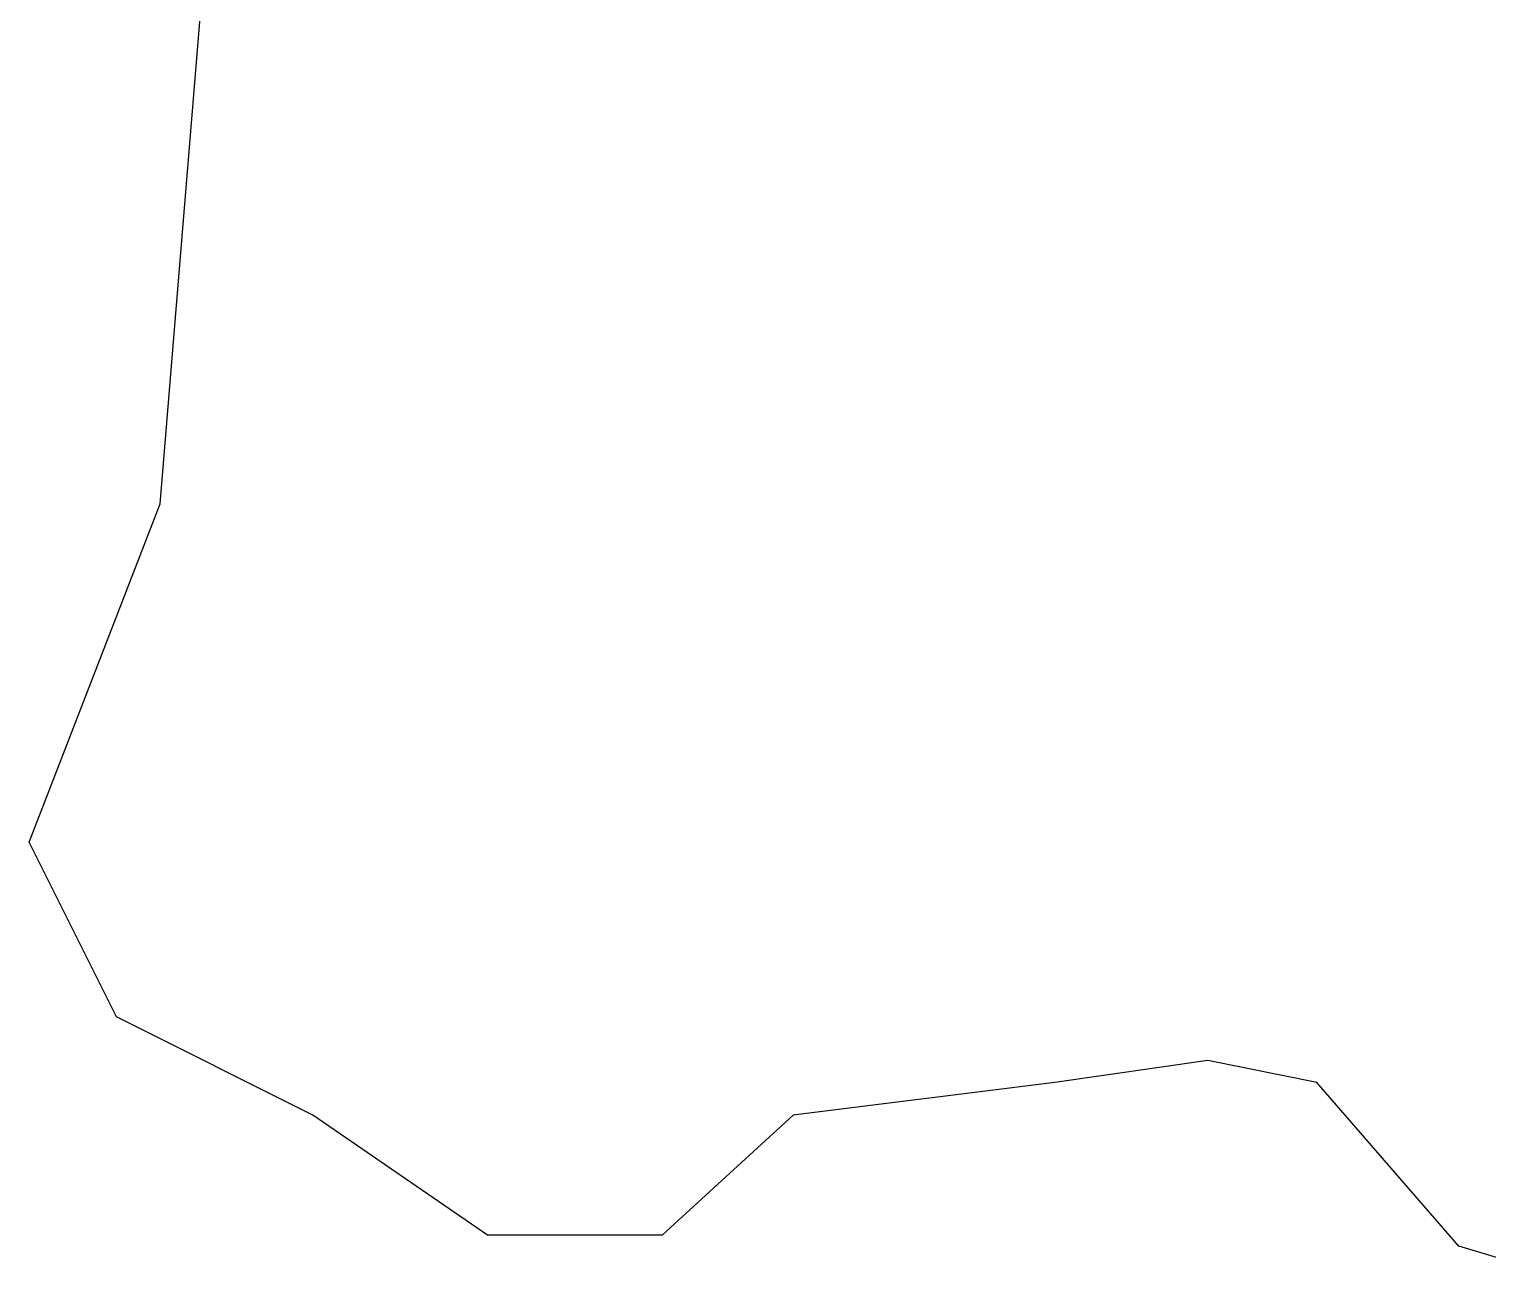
# Model space of a CAD drawing. Header units: metres. Extents: x 266585 to 279238, y 2117616 to 2127268.
# Drawn here: x 266715 to 267510, y 2123639 to 2124320 of the extents above; entities that cross this region are included whole.
import ezdxf

# ---------------------------------------------------------------- set-up
doc = ezdxf.new("R2010")
doc.units = ezdxf.units.M
doc.layers.add('village', color=3, linetype='Continuous')

msp = doc.modelspace()

# ---------------------------------------------------------------- linework, layer by layer
at = {"layer": 'village', "color": 3}
for p, q in [((266786.79, 2124061.08), (266810.58, 2124348.92)), ((266715.42, 2123876.72), (266786.79, 2124061.08)), ((266763, 2123781.57), (266715.42, 2123876.72)), ((266870.05, 2123728.05), (266763, 2123781.57)), ((267357.7, 2123757.78), (267274.45, 2123745.89)), ((267417.17, 2123745.89), (267357.7, 2123757.78)), ((267274.45, 2123745.89), (267131.72, 2123728.05)), ((267494.49, 2123656.68), (267417.17, 2123745.89)), ((266965.2, 2123662.63), (266870.05, 2123728.05)), ((267131.72, 2123728.05), (267060.35, 2123662.63)), ((267060.35, 2123662.63), (266965.2, 2123662.63)), ((267553.96, 2123638.84), (267494.49, 2123656.68))]:
    msp.add_line(p, q, dxfattribs=at)

doc.saveas('drawing.dxf')
